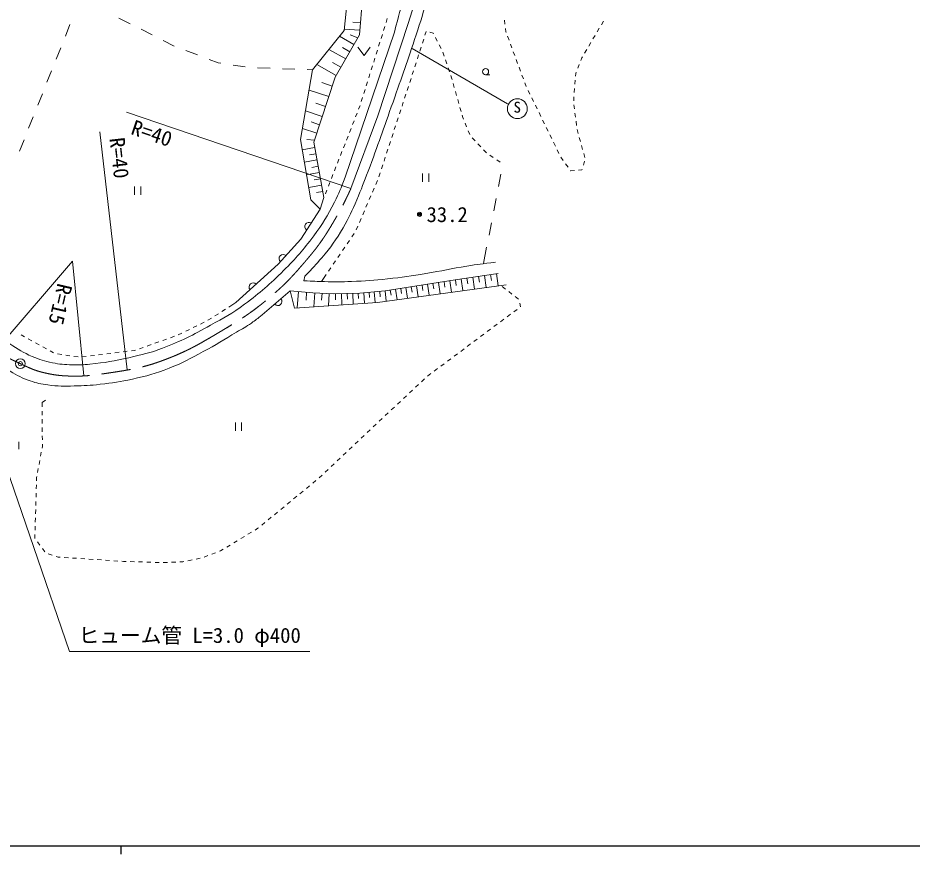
# Model space of a CAD drawing. Units: millimetres, scale not verified. Extents: x 40000 to 680000, y 20000 to 380000.
# Drawn here: x 255554 to 363711, y 204000 to 305189 of the extents above; entities that cross this region are included whole.
import ezdxf
from ezdxf.enums import TextEntityAlignment as Align

# ---------------------------------------------------------------- set-up
doc = ezdxf.new("R2010")
doc.units = ezdxf.units.MM
doc.header["$LTSCALE"] = 1000
doc.header["$PDMODE"] = 32
doc.header["$PDSIZE"] = 500
doc.linetypes.add('CHAIN', pattern=[18.5, 12, -1.5, 3.5, -1.5])
for name, color, linetype, lineweight in [('M-BGD', 7, 'Continuous', 13), ('M-BMK', 2, 'CHAIN', 13), ('M-BMK-SRVR', 3, 'Continuous', 13), ('M-STR-HTXT', 7, 'Continuous', 13), ('M-TTL-BAND', 7, 'Continuous', 25)]:
    doc.layers.add(name, color=color, linetype=linetype, lineweight=lineweight)
doc.styles.add('ＭＳ ゴシック', font='')
doc.styles.get('ＭＳ ゴシック').set_extended_font_data('MS Gothic')

msp = doc.modelspace()

# ---------------------------------------------------------------- linework, layer by layer
at = {"layer": 'M-BGD'}
for p, q in [((295935, 312109), (294999, 303650)), ((296863, 303136), (297627, 312370)), ((267777, 305154), (269117, 304479)), ((300223, 305097), (300190, 304957)), ((261295, 302978), (261850, 304371)), ((296985, 304606), (296066, 304682)), ((299934, 304140), (299785, 303663)), ((300190, 304957), (300084, 304617)), ((314390, 304911), (314455, 304415)), ((325621, 303501), (325875, 303932)), ((326128, 304362), (326382, 304793)), ((270457, 303805), (271796, 303130)), ((294999, 303650), (291204, 298919)), ((293944, 298023), (296863, 303136)), ((296198, 301971), (294452, 302968)), ((296909, 303687), (295021, 303843)), ((296668, 302794), (295753, 303156)), ((296425, 289701), (301087, 303445)), ((299635, 303186), (299485, 302709)), ((304793, 303078), (304946, 303554)), ((305394, 303473), (305785, 303358)), ((305785, 303358), (305827, 303276)), ((314520, 303919), (314573, 303520)), ((314573, 303520), (314607, 303429)), ((314781, 302960), (314956, 302492)), ((325113, 302639), (325367, 303070)), ((273136, 302455), (274476, 301781)), ((299336, 302232), (299186, 301755)), ((304485, 302127), (304639, 302602)), ((306056, 302831), (306285, 302387)), ((306514, 301942), (306743, 301498)), ((315130, 302023), (315304, 301554)), ((324606, 301778), (324859, 302208)), ((260184, 300191), (260739, 301584)), ((275876, 301243), (277277, 300706)), ((295201, 300225), (293179, 301380)), ((295700, 301098), (294827, 301597)), ((296674, 301638), (297424, 300638)), ((297424, 300638), (298174, 301638)), ((299036, 301278), (298887, 300801)), ((303871, 300223), (304024, 300699)), ((304178, 301175), (304332, 301651)), ((306955, 301046), (307116, 300573)), ((315478, 301086), (315653, 300617)), ((324098, 300916), (324352, 301347)), ((278677, 300169), (279788, 299742)), ((279788, 299742), (280095, 299697)), ((294624, 299214), (293612, 299791)), ((298737, 300324), (298588, 299847)), ((303563, 299272), (303717, 299748)), ((307277, 300099), (307438, 299626)), ((315827, 300148), (316001, 299680)), ((323640, 300031), (323764, 300349)), ((323764, 300349), (323844, 300485)), ((259074, 297404), (259629, 298798)), ((281579, 299477), (283062, 299257)), ((284555, 299134), (286054, 299085)), ((287553, 299037), (289052, 298988)), ((291204, 298919), (289738, 290486)), ((290552, 298940), (291204, 298919)), ((294046, 298203), (291703, 299541)), ((298438, 299369), (298288, 298892)), ((303256, 298320), (303410, 298796)), ((307599, 299153), (307760, 298679)), ((316176, 299211), (316350, 298743)), ((323025, 298457), (323094, 298633)), ((323276, 299099), (323458, 299565)), ((291330, 290130), (293944, 298023)), ((297840, 297461), (297690, 296984)), ((298139, 298415), (297989, 297938)), ((302949, 297369), (303102, 297844)), ((307921, 298206), (308010, 297943)), ((308010, 297943), (308071, 297729)), ((312120, 298301), (312620, 298301)), ((316524, 298274), (316699, 297805)), ((322928, 297150), (322965, 297649)), ((323002, 298147), (323025, 298457)), ((293160, 295658), (290775, 296448)), ((293584, 296939), (292304, 297363)), ((297540, 296507), (297391, 296030)), ((302641, 296417), (302795, 296893)), ((308206, 297248), (308342, 296766)), ((316873, 297337), (317045, 296874)), ((317045, 296874), (317048, 296868)), ((317267, 296419), (317487, 295970)), ((322853, 296153), (322890, 296651)), ((257963, 294617), (258518, 296011)), ((297241, 295553), (297092, 295076)), ((302330, 295467), (302486, 295942)), ((308478, 296285), (308613, 295804)), ((308749, 295323), (308885, 294842)), ((317706, 295521), (317926, 295071)), ((322779, 295155), (322816, 295654)), ((292765, 294465), (291572, 294860)), ((296919, 294525), (296764, 294131)), ((296942, 294599), (296919, 294525)), ((302018, 294517), (302174, 294992)), ((309020, 294360), (309156, 293879)), ((318146, 294622), (318365, 294173)), ((322872, 294163), (322808, 294659)), ((256853, 291830), (257408, 293224)), ((292370, 293272), (290339, 293945)), ((296582, 293666), (296399, 293201)), ((301707, 293566), (301862, 294042)), ((309292, 293398), (309361, 293151)), ((309361, 293151), (309453, 292925)), ((318585, 293724), (318804, 293275)), ((322999, 293171), (322936, 293667)), ((292034, 292257), (291019, 292593)), ((296216, 292735), (296033, 292270)), ((301083, 291666), (301239, 292141)), ((301395, 292616), (301551, 293091)), ((309640, 292462), (309827, 291998)), ((319024, 292825), (319243, 292376)), ((323127, 292179), (323063, 292675)), ((291698, 291241), (289969, 291814)), ((295850, 291804), (295668, 291339)), ((300772, 290716), (300928, 291191)), ((310015, 291535), (310202, 291071)), ((319463, 291927), (319683, 291478)), ((319902, 291029), (320122, 290579)), ((323325, 291202), (323191, 291683)), ((255742, 289043), (256298, 290437)), ((289738, 290486), (291001, 283168)), ((291411, 290377), (290498, 290474)), ((292571, 283454), (291330, 290130)), ((295119, 289943), (294937, 289477)), ((295485, 290874), (295302, 290408)), ((300460, 289766), (300616, 290241)), ((310508, 290684), (310853, 290322)), ((311199, 289961), (311544, 289599)), ((320341, 290130), (320561, 289681)), ((323594, 290238), (323460, 290720)), ((291449, 289490), (289958, 289213)), ((294754, 289012), (294571, 288546)), ((295143, 285901), (296425, 289701)), ((300148, 288815), (300304, 289290)), ((311889, 289237), (312235, 288876)), ((320780, 289232), (321000, 288782)), ((323863, 289275), (323728, 289757)), ((324131, 288312), (323997, 288794)), ((291726, 288000), (290216, 287719)), ((291587, 288745), (290842, 288606)), ((294388, 288081), (294206, 287616)), ((299837, 287865), (299993, 288340)), ((312641, 288587), (313055, 288307)), ((313470, 288027), (313884, 287747)), ((321225, 288336), (321515, 287930)), ((323946, 287355), (324094, 287833)), ((291866, 287245), (291111, 287104)), ((294023, 287150), (293840, 286685)), ((299525, 286915), (299681, 287390)), ((321806, 287523), (322097, 287116)), ((322387, 286709), (322415, 286670)), ((322415, 286670), (322865, 286710)), ((323363, 286755), (323772, 286791)), ((323772, 286791), (323798, 286877)), ((292007, 286489), (290477, 286205)), ((292149, 285725), (291384, 285582)), ((293657, 286219), (293475, 285754)), ((299214, 285965), (299369, 286440)), ((304502, 286367), (304502, 285367)), ((305252, 285367), (305252, 286367)), ((313668, 284790), (313951, 286263)), ((269671, 284775), (269671, 283775)), ((270421, 283775), (270421, 284775)), ((292291, 284960), (290742, 284671)), ((293292, 285289), (293109, 284823)), ((298447, 284119), (298645, 284578)), ((298842, 285037), (299040, 285496)), ((292435, 284185), (291661, 284041)), ((292105, 282055), (292571, 283454)), ((292926, 284358), (292744, 283892)), ((298051, 283200), (298249, 283659)), ((291001, 283168), (292105, 282055)), ((297656, 282282), (297854, 282741)), ((313102, 281844), (313385, 283317)), ((297260, 281363), (297458, 281822)), ((296865, 280445), (297063, 280904)), ((312536, 278898), (312819, 280371)), ((295945, 278678), (296226, 279092)), ((296469, 279526), (296667, 279986)), ((295383, 277851), (295664, 278265)), ((294822, 277024), (295103, 277437)), ((311876, 275461), (312253, 277425)), ((294260, 276196), (294541, 276610)), ((293136, 274542), (293417, 274955)), ((293698, 275369), (293979, 275783)), ((290263, 273953), (290141, 273389)), ((292294, 273301), (292856, 274128)), ((308432, 273477), (313642, 274277)), ((309862, 273692), (309970, 272991)), ((310562, 273800), (310782, 272376)), ((311274, 273910), (311384, 273198)), ((311986, 274020), (312210, 272573)), ((312710, 274132), (312822, 273409)), ((313433, 274244), (313661, 272773)), ((299037, 270757), (314593, 272901)), ((299987, 272164), (308432, 273477)), ((303137, 272651), (303237, 272006)), ((303782, 272751), (303985, 271439)), ((304438, 272853), (304540, 272197)), ((305094, 272954), (305300, 271620)), ((305761, 273057), (305864, 272390)), ((306428, 273160), (306637, 271805)), ((307105, 273265), (307210, 272587)), ((307783, 273370), (307996, 271992)), ((308472, 273477), (308579, 272788)), ((309161, 273583), (309378, 272182)), ((314521, 272371), (314125, 272676)), ((285099, 269253), (288482, 272151)), ((288482, 272151), (291248, 271922)), ((288482, 272151), (289005, 270066)), ((289479, 272068), (289350, 270090)), ((290476, 271986), (290413, 271023)), ((291248, 271922), (293719, 271809)), ((291473, 271911), (291363, 270229)), ((292337, 271872), (292283, 271035)), ((293202, 271832), (293105, 270349)), ((293719, 271809), (296902, 271889)), ((293950, 271814), (293969, 271066)), ((294698, 271833), (294733, 270461)), ((295384, 271851), (295402, 271164)), ((296071, 271868), (296104, 270555)), ((296727, 271885), (296744, 271228)), ((296902, 271889), (299987, 272164)), ((297382, 271932), (297496, 270651)), ((298023, 271989), (298080, 271348)), ((298663, 272046), (298780, 270739)), ((299317, 272104), (299375, 271451)), ((299970, 272162), (300082, 270901)), ((300596, 272258), (300693, 271632)), ((301222, 272355), (301418, 271085)), ((301857, 272453), (301955, 271818)), ((302491, 272551), (302691, 271261)), ((315313, 271760), (314917, 272066)), ((281921, 270731), (281076, 270197)), ((289005, 270066), (299037, 270757)), ((316105, 271150), (315709, 271455)), ((316365, 270242), (316255, 270684)), ((279808, 269396), (279385, 269129)), ((280653, 269930), (280230, 269663)), ((314726, 269020), (315127, 269319)), ((315527, 269617), (315928, 269916)), ((316329, 270215), (316365, 270242)), ((278098, 268362), (277648, 268143)), ((278962, 268862), (278540, 268595)), ((313924, 268422), (314325, 268721)), ((276299, 267487), (275849, 267269)), ((277198, 267925), (276749, 267706)), ((312320, 267227), (312721, 267526)), ((313122, 267825), (313523, 268124)), ((256374, 266574), (255937, 266816)), ((257250, 266091), (256812, 266332)), ((273541, 266319), (273070, 266151)), ((274483, 266655), (274012, 266487)), ((275400, 267050), (274950, 266831)), ((310716, 266032), (311117, 266331)), ((311518, 266630), (311919, 266929)), ((258125, 265608), (257688, 265849)), ((259001, 265124), (258563, 265366)), ((270715, 265311), (270244, 265143)), ((271657, 265647), (271186, 265479)), ((272599, 265983), (272128, 265815)), ((309113, 264837), (309514, 265136)), ((309914, 265435), (310315, 265734)), ((259876, 264641), (259439, 264883)), ((260851, 264451), (260356, 264524)), ((261840, 264304), (261345, 264377)), ((262829, 264158), (262335, 264231)), ((263821, 264231), (263325, 264171)), ((264814, 264353), (264317, 264292)), ((265806, 264475), (265310, 264414)), ((266799, 264597), (266302, 264536)), ((267791, 264719), (267295, 264658)), ((268784, 264841), (268288, 264780)), ((269718, 264955), (269280, 264902)), ((269773, 264975), (269718, 264955)), ((307509, 263642), (307910, 263941)), ((308311, 264240), (308712, 264539)), ((306707, 263045), (307108, 263344)), ((305103, 261850), (305504, 262149)), ((305905, 262447), (306306, 262746)), ((303642, 260484), (304007, 260826)), ((304373, 261167), (304738, 261509)), ((302912, 259801), (303277, 260143)), ((258875, 258924), (258487, 258633)), ((258487, 258633), (258490, 258118)), ((301451, 258435), (301817, 258776)), ((302182, 259118), (302547, 259459)), ((258493, 257618), (258496, 257118)), ((300721, 257752), (301086, 258093)), ((258498, 256618), (258501, 256118)), ((299264, 256382), (299628, 256724)), ((299992, 257067), (300356, 257410)), ((258504, 255618), (258507, 255118)), ((281866, 256220), (281866, 255220)), ((282616, 255220), (282616, 256220)), ((297808, 255011), (298172, 255353)), ((298536, 255696), (298900, 256039)), ((258510, 254618), (258513, 254118)), ((297079, 254325), (297444, 254668)), ((255678, 253017), (255678, 253892)), ((258517, 253312), (258482, 253121)), ((258516, 253618), (258517, 253312)), ((295623, 252955), (295987, 253297)), ((296351, 253640), (296715, 253983)), ((258390, 252629), (258299, 252138)), ((294895, 252269), (295259, 252612)), ((258208, 251646), (258116, 251155)), ((293438, 250899), (293803, 251241)), ((294167, 251584), (294531, 251927)), ((258025, 250663), (257934, 250172)), ((291982, 249528), (292346, 249871)), ((292710, 250213), (293074, 250556)), ((257821, 249563), (257809, 249182)), ((257842, 249680), (257821, 249563)), ((291219, 248882), (291605, 249200)), ((257765, 247683), (257750, 247183)), ((257794, 248682), (257780, 248183)), ((289674, 247612), (290060, 247929)), ((290447, 248247), (290833, 248565)), ((257735, 246683), (257720, 246183)), ((288130, 246341), (288516, 246659)), ((288902, 246976), (289288, 247294)), ((257705, 245684), (257691, 245184)), ((287358, 245706), (287744, 246023)), ((257676, 244684), (257661, 244184)), ((285813, 244435), (286199, 244753)), ((286585, 245070), (286972, 245388)), ((257646, 243685), (257631, 243185)), ((284234, 243213), (284589, 243428)), ((284589, 243428), (284655, 243482)), ((285041, 243800), (285427, 244117)), ((257616, 242685), (257603, 242221)), ((282522, 242180), (282950, 242438)), ((283378, 242697), (283806, 242955)), ((257603, 242221), (257623, 242192)), ((257920, 241790), (258217, 241387)), ((280809, 241147), (281237, 241405)), ((281665, 241663), (282094, 241922)), ((258514, 240985), (258811, 240582)), ((259225, 240341), (259699, 240182)), ((278073, 239943), (278540, 240120)), ((279008, 240297), (279475, 240474)), ((279943, 240651), (280066, 240698)), ((280066, 240698), (280381, 240888)), ((260173, 240023), (260419, 239940)), ((260419, 239940), (260659, 239924)), ((261157, 239892), (261656, 239859)), ((262155, 239826), (262654, 239794)), ((263153, 239761), (263652, 239728)), ((264151, 239696), (264650, 239663)), ((265149, 239631), (265648, 239598)), ((266147, 239565), (266646, 239533)), ((267145, 239500), (267644, 239467)), ((268143, 239435), (268338, 239422)), ((268338, 239422), (268642, 239412)), ((269142, 239397), (269641, 239382)), ((270141, 239366), (270641, 239351)), ((271141, 239336), (271641, 239320)), ((272140, 239305), (272640, 239290)), ((273140, 239279), (273639, 239299)), ((274139, 239319), (274639, 239338)), ((275138, 239358), (275523, 239373)), ((275523, 239373), (275636, 239397)), ((276125, 239499), (276615, 239601)), ((277104, 239703), (277593, 239805))]:
    msp.add_line(p, q, dxfattribs=at)
msp.add_lwpolyline([(292105, 282055), (289763, 278413), (287049, 275384), (281921, 270731)], dxfattribs=at)
for centre, radius in [((312120, 298676), 375), ((304134, 281411), 150), ((304134, 281411), 120), ((304134, 281411), 90), ((304134, 281411), 60), ((304134, 281411), 30), ((304134, 281411), 20)]:
    msp.add_circle(centre, radius, dxfattribs=at)
for centre, start, end in [((290753, 279953), 57.25835, 237.25835), ((287648, 276052), 48.13966, 228.13966), ((284011, 272627), 42.21636, 222.21636), ((286997, 270879), 220.57932, 40.57932)]:
    msp.add_arc(centre, 500, start, end, dxfattribs=at)
for points, knots in [([(290263, 273953), (291266, 274951), (291554, 275267), (292314, 276168), (293434, 277495), (294018, 278290), (294890, 279791), (295630, 281065), (295950, 281832), (296538, 283183), (297119, 284519), (297403, 285286), (297919, 286648), (299148, 289894), (299780, 291733), (300926, 295008), (302038, 298182), (302677, 299954), (303725, 303150), (304790, 306396), (305284, 308247), (306363, 311488), (307005, 313413), (307368, 314491), (308084, 316389), (308845, 318409), (309231, 319566), (310210, 321490), (311005, 323052), (311576, 323861), (312512, 325343), (313246, 326505), (313694, 327132), (314468, 328268), (315259, 329430), (315634, 329963), (316387, 331020)], [0, 0, 0, 0, 1, 1, 1, 2, 2, 2, 3, 3, 3, 4, 4, 4, 5, 5, 5, 6, 6, 6, 7, 7, 7, 8, 8, 8, 9, 9, 9, 10, 10, 10, 11, 11, 11, 12, 12, 12, 12]), ([(301087, 303445), (301666, 305615), (301815, 306169), (302300, 307909), (302822, 309784), (303091, 310841), (303672, 312698), (304402, 315033), (304827, 316339), (305707, 318622), (306343, 320272), (306667, 321218), (307488, 322784), (308116, 323981), (308597, 324577), (309306, 325728), (310109, 327033), (310359, 327443), (311356, 329073)], [0, 0, 0, 0, 1, 1, 1, 2, 2, 2, 3, 3, 3, 4, 4, 4, 5, 5, 5, 6, 6, 6, 6]), ([(250730, 268479), (251455, 267901), (251657, 267748), (252267, 267301), (253147, 266656), (253655, 266313), (254581, 265737), (255611, 265097), (256170, 264688), (257285, 264211), (258204, 263817), (258754, 263667), (259732, 263459), (260653, 263264), (261190, 263237), (262131, 263217), (262964, 263199), (263435, 263203), (264263, 263290), (266124, 263485), (267170, 263633), (268989, 264071), (270585, 264456), (271505, 264614), (273035, 265210), (275377, 266123), (276644, 266766), (278838, 267991), (280497, 268916), (281461, 269398), (282982, 270535), (284931, 271992), (285976, 272888), (287695, 274612), (289225, 276147), (290026, 277073), (291330, 278804), (292455, 280298), (293015, 281203), (293844, 282881), (294412, 284032), (294604, 284466), (295143, 285901)], [0, 0, 0, 0, 1, 1, 1, 2, 2, 2, 3, 3, 3, 4, 4, 4, 5, 5, 5, 6, 6, 6, 7, 7, 7, 8, 8, 8, 9, 9, 9, 10, 10, 10, 11, 11, 11, 12, 12, 12, 13, 13, 13, 14, 14, 14, 14]), ([(290141, 273389), (291341, 273314), (291666, 273299), (292644, 273273), (293925, 273240), (294643, 273243), (295923, 273289), (297618, 273350), (298566, 273439), (300253, 273613), (302076, 273800), (303092, 273964), (304902, 274256), (306848, 274570), (307921, 274850), (309869, 275153), (311211, 275361), (311650, 275424), (313310, 275637)], [0, 0, 0, 0, 1, 1, 1, 2, 2, 2, 3, 3, 3, 4, 4, 4, 5, 5, 5, 6, 6, 6, 6]), ([(250975, 265131), (251636, 264542), (251833, 264379), (252411, 263931), (253231, 263294), (253710, 262956), (254608, 262434), (255514, 261906), (256033, 261602), (257027, 261267), (257849, 260990), (258331, 260879), (259192, 260772), (260428, 260616), (261134, 260627), (262379, 260653), (263603, 260679), (264289, 260714), (265505, 260847), (267037, 261014), (267895, 261142), (269398, 261477), (271164, 261870), (272158, 262122), (273841, 262785), (275509, 263443), (276389, 263944), (277964, 264801), (279568, 265672), (280438, 266212), (282003, 267151), (282708, 267574), (283119, 267790), (283793, 268262), (284317, 268630), (284495, 268766), (285099, 269253)], [0, 0, 0, 0, 1, 1, 1, 2, 2, 2, 3, 3, 3, 4, 4, 4, 5, 5, 5, 6, 6, 6, 7, 7, 7, 8, 8, 8, 9, 9, 9, 10, 10, 10, 11, 11, 11, 12, 12, 12, 12])]:
    msp.add_open_spline(points, degree=3, knots=knots, dxfattribs=at)
msp.add_point((304134, 281411), dxfattribs=at)
at = {"layer": 'M-BMK'}
for p, q in [((302768, 304490), (306311, 316069)), ((299079, 293342), (302768, 304490)), ((295832, 284531), (299079, 293342))]:
    msp.add_line(p, q, dxfattribs=at)
msp.add_open_spline([(252957, 265072), (253232, 264827), (253331, 264762), (253582, 264576), (254391, 263976), (254940, 263781), (255850, 263350), (256982, 262814), (257629, 262492), (258852, 262221), (259991, 261969), (260650, 261884), (261816, 261849), (263744, 261792), (264830, 261962), (266738, 262248), (269414, 262649), (270944, 262911), (273470, 263882), (275971, 264844), (277296, 265594), (279600, 266962), (282156, 268478), (283601, 269349), (285882, 271253), (287880, 272920), (288868, 274019), (290554, 276000), (292024, 277728), (292737, 278802), (293879, 280762), (294714, 282194), (294993, 282730), (295832, 284531)], degree=3, knots=[0, 0, 0, 0, 1, 1, 1, 2, 2, 2, 3, 3, 3, 4, 4, 4, 5, 5, 5, 6, 6, 6, 7, 7, 7, 8, 8, 8, 9, 9, 9, 10, 10, 10, 11, 11, 11, 11], dxfattribs=at)
at = {"layer": 'M-BMK-SRVR'}
msp.add_circle((255850, 263350), 600, dxfattribs=at)
msp.add_point((255850, 263350), dxfattribs=at)
at = {"layer": 'M-STR-HTXT'}
for p, q in [((303239, 301473), (314759, 294804)), ((295830, 284560), (268671, 293772)), ((268781, 262587), (265455, 291381)), ((252983, 265067), (262168, 275732)), ((262168, 275732), (263541, 261877)), ((248669, 266711), (261804, 228507)), ((261804, 228507), (290877, 228507))]:
    msp.add_line(p, q, dxfattribs=at)
msp.add_circle((315965, 294202), 1200, dxfattribs=at)
at = {"layer": 'M-TTL-BAND'}
for p, q in [((40000, 205000), (579000, 205000)), ((268000, 205000), (268000, 204000))]:
    msp.add_line(p, q, dxfattribs=at)

# ---------------------------------------------------------------- texts
at = {"layer": 'M-BGD', "style": 'ＭＳ ゴシック'}
msp.add_text('33.2', height=1833, dxfattribs=at).set_placement((307479, 281394), align=Align.MIDDLE_CENTER)
at = {"layer": 'M-STR-HTXT', "style": 'ＭＳ ゴシック'}
msp.add_text('S', height=1320, dxfattribs=at).set_placement((315501, 295039), align=Align.TOP_LEFT)
for rotation, p in [(341.264, (271287, 289835)), (276.589, (266370, 288070))]:
    msp.add_text('R=40', height=1833, rotation=rotation, dxfattribs=at).set_placement(p, align=Align.BOTTOM_CENTER)
msp.add_text('R=15', height=1833, rotation=256.96, dxfattribs=at).set_placement((260698, 270533), align=Align.MIDDLE_CENTER)
msp.add_text('ヒューム管 L=3.0 φ400', height=1833, dxfattribs=at).set_placement((276340, 229007), align=Align.BOTTOM_CENTER)

doc.saveas('drawing.dxf')
